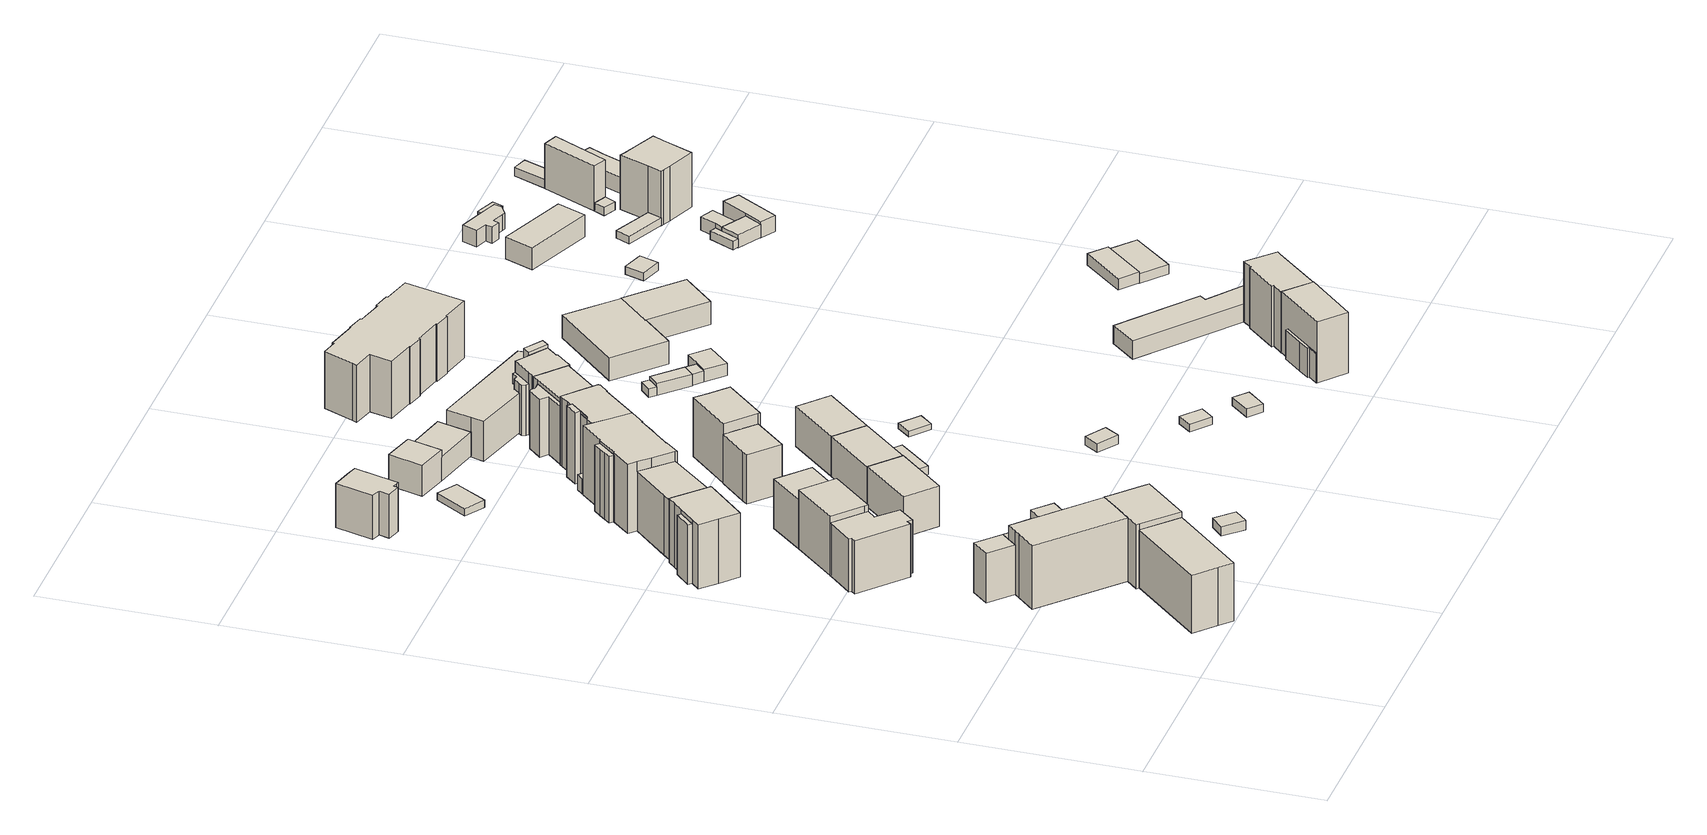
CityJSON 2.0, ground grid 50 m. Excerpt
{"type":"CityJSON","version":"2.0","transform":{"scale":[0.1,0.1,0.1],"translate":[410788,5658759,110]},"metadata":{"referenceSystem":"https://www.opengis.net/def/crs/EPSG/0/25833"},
"CityObjects":{
"building1":{"type":"Building","attributes":{"Gemeindeschluessel":14612000,"Geometrietyp2DReferenz":"3000","function":"31001_9998","roofType":"9999"},"children":["building1-1","building1-2","building1-3","building1-4","building1-5"]},
"building1-1":{"type":"BuildingPart","attributes":{"Dachtyp_tdc":"tdcPolyFlatRoof","Dachneigung":0,"QualitaetDacherkennung":63,"Geometrietyp2DReferenz":"3000","measuredHeight":14.8,"roofType":"1000"},"parents":["building1"],"geometry":[{"type":"Solid","lod":"1","boundaries":[[[[0,1,2,3]],[[4,5,6,7]],[[3,5,4,0]],[[2,6,5,3]],[[1,7,6,2]],[[0,4,7,1]]]]}]},
"building1-2":{"type":"BuildingPart","attributes":{"Dachtyp_tdc":"tdcPolyFlatRoof","Dachneigung":9.96,"QualitaetDacherkennung":65,"Geometrietyp2DReferenz":"3000","measuredHeight":18.57,"roofType":"2100"},"parents":["building1"],"geometry":[{"type":"Solid","lod":"1","boundaries":[[[[8,9,10,11,12]],[[13,14,15,16,17]],[[12,14,13,8]],[[11,15,14,12]],[[10,16,15,11]],[[9,17,16,10]],[[8,13,17,9]]]]}]},
"building1-3":{"type":"BuildingPart","attributes":{"Dachtyp_tdc":"tdcGableRoof","Dachneigung":10.02,"QualitaetDacherkennung":72,"Geometrietyp2DReferenz":"3000","measuredHeight":21.01,"roofType":"3100"},"parents":["building1"],"geometry":[{"type":"Solid","lod":"1","boundaries":[[[[18,19,20,21,22,23,24,25,26,27]],[[28,29,30,31,32,33,34,35,4,36]],[[27,29,28,18]],[[26,30,29,27]],[[25,31,30,26]],[[24,32,31,25]],[[23,33,32,24]],[[22,34,33,23]],[[21,35,34,22]],[[20,4,35,21]],[[19,36,4,20]],[[18,28,36,19]]]]}]},
"building1-4":{"type":"BuildingPart","attributes":{"Dachtyp_tdc":"tdcPolyFlatRoof","Dachneigung":0,"QualitaetDacherkennung":53,"Geometrietyp2DReferenz":"3000","measuredHeight":14.84,"roofType":"1000"},"parents":["building1"],"geometry":[{"type":"Solid","lod":"1","boundaries":[[[[37,38,39,1]],[[36,7,40,28]],[[1,7,36,37]],[[39,40,7,1]],[[38,28,40,39]],[[37,36,28,38]]]]}]},
"building1-5":{"type":"BuildingPart","attributes":{"Dachtyp_tdc":"tdcGableRoof","Dachneigung":10,"QualitaetDacherkennung":37,"Geometrietyp2DReferenz":"3000","measuredHeight":21.04,"roofType":"3100"},"parents":["building1"],"geometry":[{"type":"Solid","lod":"1","boundaries":[[[[41,42,43,44,45,46,47,48,49,50,51,52,53]],[[17,54,33,55,31,56,57,58,59,60,61,62,13]],[[53,54,17,41]],[[52,33,54,53]],[[51,55,33,52]],[[50,31,55,51]],[[49,56,31,50]],[[48,57,56,49]],[[47,58,57,48]],[[46,59,58,47]],[[45,60,59,46]],[[44,61,60,45]],[[43,62,61,44]],[[42,13,62,43]],[[41,17,13,42]]]]}]},
"building2":{"type":"Building","attributes":{"Dachtyp_tdc":"tdcFreeFormRoof","Gemeindeschluessel":14612000,"Dachneigung":49.37,"QualitaetDacherkennung":37,"Geometrietyp2DReferenz":"3000","measuredHeight":18.26,"function":"31001_9998","roofType":"5000"},"geometry":[{"type":"Solid","lod":"1","boundaries":[[[[63,64,65,66,67,68,69,70,71,72,73,74]],[[75,76,77,78,79,80,81,82,83,84,85,86]],[[74,76,75,63]],[[73,77,76,74]],[[72,78,77,73]],[[71,79,78,72]],[[70,80,79,71]],[[69,81,80,70]],[[68,82,81,69]],[[67,83,82,68]],[[66,84,83,67]],[[65,85,84,66]],[[64,86,85,65]],[[63,75,86,64]]]]}]},
"building3":{"type":"Building","attributes":{"Gemeindeschluessel":14612000,"Geometrietyp2DReferenz":"3000","function":"31001_9998","roofType":"9999"},"children":["building3-1","building3-2"]},
"building3-1":{"type":"BuildingPart","attributes":{"Dachtyp_tdc":"tdcFreeFormRoof","Dachneigung":22.42,"QualitaetDacherkennung":15,"Geometrietyp2DReferenz":"3000","measuredHeight":17.95,"roofType":"5000"},"parents":["building3"],"geometry":[{"type":"Solid","lod":"1","boundaries":[[[[87,88,89,90]],[[91,92,93,94]],[[90,92,91,87]],[[89,93,92,90]],[[88,94,93,89]],[[87,91,94,88]]]]}]},
"building3-2":{"type":"BuildingPart","attributes":{"Dachtyp_tdc":"tdcGableRoof","Dachneigung":19.6,"QualitaetDacherkennung":67,"Geometrietyp2DReferenz":"3000","measuredHeight":20.35,"roofType":"3100"},"parents":["building3"],"geometry":[{"type":"Solid","lod":"1","boundaries":[[[[95,96,97,98,99,100,101,102,103,104,105,106,107]],[[93,108,109,110,111,112,113,114,115,116,117,118,94]],[[107,93,94,95]],[[106,108,93,107]],[[105,109,108,106]],[[104,110,109,105]],[[103,111,110,104]],[[102,112,111,103]],[[101,113,112,102]],[[100,114,113,101]],[[99,115,114,100]],[[98,116,115,99]],[[97,117,116,98]],[[96,118,117,97]],[[95,94,118,96]]]]}]},
"building4":{"type":"Building","attributes":{"Dachtyp_tdc":"tdcFreeFormRoof","Gemeindeschluessel":14612000,"Dachneigung":35.97,"QualitaetDacherkennung":75,"Geometrietyp2DReferenz":"3000","measuredHeight":19.81,"function":"31001_9998","roofType":"5000"},"geometry":[{"type":"Solid","lod":"1","boundaries":[[[[119,120,121,122,123]],[[124,125,126,127,128]],[[123,125,124,119]],[[122,126,125,123]],[[121,127,126,122]],[[120,128,127,121]],[[119,124,128,120]]]]}]},
"building5":{"type":"Building","attributes":{"Dachtyp_tdc":"tdcGableRoof","Gemeindeschluessel":14612000,"Dachneigung":44.87,"QualitaetDacherkennung":68,"Geometrietyp2DReferenz":"3000","measuredHeight":20.82,"function":"31001_9998","roofType":"3100"},"geometry":[{"type":"Solid","lod":"1","boundaries":[[[[129,130,131,132,133,134,135,136,137,138]],[[139,113,140,111,141,142,143,144,145,146]],[[138,113,139,129]],[[137,140,113,138]],[[136,111,140,137]],[[135,141,111,136]],[[134,142,141,135]],[[133,143,142,134]],[[132,144,143,133]],[[131,145,144,132]],[[130,146,145,131]],[[129,139,146,130]]]]}]},
"building6":{"type":"Building","attributes":{"Dachtyp_tdc":"tdcHipAndGableRoof","Gemeindeschluessel":14612000,"Dachneigung":36.42,"QualitaetDacherkennung":74,"Geometrietyp2DReferenz":"3000","measuredHeight":16.9,"function":"31001_9998","roofType":"5000"},"geometry":[{"type":"Solid","lod":"1","boundaries":[[[[147,148,149,150]],[[127,151,152,128]],[[150,151,127,147]],[[149,152,151,150]],[[148,128,152,149]],[[147,127,128,148]]]]}]},
"building7":{"type":"Building","attributes":{"Dachtyp_tdc":"tdcFreeFormRoof","Gemeindeschluessel":14612000,"Dachneigung":31.04,"QualitaetDacherkennung":60,"Geometrietyp2DReferenz":"3000","measuredHeight":16.1,"function":"31001_9998","roofType":"5000"},"geometry":[{"type":"Solid","lod":"1","boundaries":[[[[153,154,155,156,157,158,159,160,161,162,163,164]],[[165,166,167,168,169,170,171,172,173,174,175,176]],[[164,166,165,153]],[[163,167,166,164]],[[162,168,167,163]],[[161,169,168,162]],[[160,170,169,161]],[[159,171,170,160]],[[158,172,171,159]],[[157,173,172,158]],[[156,174,173,157]],[[155,175,174,156]],[[154,176,175,155]],[[153,165,176,154]]]]}]},
"building8":{"type":"Building","attributes":{"Dachtyp_tdc":"tdcGableRoof","Gemeindeschluessel":14612000,"Dachneigung":21,"QualitaetDacherkennung":60,"Geometrietyp2DReferenz":"3000","measuredHeight":3.45,"function":"31001_9998","roofType":"3100"},"geometry":[{"type":"Solid","lod":"1","boundaries":[[[[177,178,179,180]],[[181,182,183,184]],[[180,182,181,177]],[[179,183,182,180]],[[178,184,183,179]],[[177,181,184,178]]]]}]},
"building9":{"type":"Building","attributes":{"Dachtyp_tdc":"tdcPolyFlatRoof","Gemeindeschluessel":14612000,"Dachneigung":0,"QualitaetDacherkennung":62,"Geometrietyp2DReferenz":"3000","measuredHeight":2.56,"function":"31001_9998","roofType":"1000"},"geometry":[{"type":"Solid","lod":"1","boundaries":[[[[185,186,187,188]],[[189,190,191,192]],[[188,190,189,185]],[[187,191,190,188]],[[186,192,191,187]],[[185,189,192,186]]]]}]},
"building10":{"type":"Building","attributes":{"Dachtyp_tdc":"tdcHipAndGableRoof","Gemeindeschluessel":14612000,"Dachneigung":37.74,"QualitaetDacherkennung":80,"Geometrietyp2DReferenz":"3000","measuredHeight":14.14,"function":"31001_9998","roofType":"5000"},"geometry":[{"type":"Solid","lod":"1","boundaries":[[[[193,194,195,196]],[[197,198,199,200]],[[196,198,197,193]],[[195,199,198,196]],[[194,200,199,195]],[[193,197,200,194]]]]}]},
"building11":{"type":"Building","attributes":{"Dachtyp_tdc":"tdcPolyFlatRoof","Gemeindeschluessel":14612000,"Dachneigung":0,"QualitaetDacherkennung":87,"Geometrietyp2DReferenz":"3000","measuredHeight":2.18,"function":"31001_9998","roofType":"1000"},"geometry":[{"type":"Solid","lod":"1","boundaries":[[[[201,202,203,204]],[[205,206,207,208]],[[204,206,205,201]],[[203,207,206,204]],[[202,208,207,203]],[[201,205,208,202]]]]}]},
"building12":{"type":"Building","attributes":{"Gemeindeschluessel":14612000,"Geometrietyp2DReferenz":"3000","function":"31001_9998","roofType":"9999"},"children":["building12-1","building12-2"]},
"building12-1":{"type":"BuildingPart","attributes":{"Dachtyp_tdc":"tdcPolyFlatRoof","Dachneigung":30.7,"QualitaetDacherkennung":31,"Geometrietyp2DReferenz":"3000","measuredHeight":20.3,"roofType":"2100"},"parents":["building12"],"geometry":[{"type":"Solid","lod":"1","boundaries":[[[[209,210,211,212,213,214,215]],[[216,217,218,219,220,221,222]],[[215,217,216,209]],[[214,218,217,215]],[[213,219,218,214]],[[212,220,219,213]],[[211,221,220,212]],[[210,222,221,211]],[[209,216,222,210]]]]}]},
"building12-2":{"type":"BuildingPart","attributes":{"Dachtyp_tdc":"tdcGableRoof","Dachneigung":34.12,"QualitaetDacherkennung":68,"Geometrietyp2DReferenz":"3000","measuredHeight":23.25,"roofType":"3100"},"parents":["building12"],"geometry":[{"type":"Solid","lod":"1","boundaries":[[[[223,224,225,226,227,228,229,230,231,232,233,234,235,236,237,238,239,240,241]],[[242,243,244,245,246,247,145,248,143,249,218,217,216,250,251,252,253,254,255]],[[241,243,242,223]],[[240,244,243,241]],[[239,245,244,240]],[[238,246,245,239]],[[237,247,246,238]],[[236,145,247,237]],[[235,248,145,236]],[[234,143,248,235]],[[233,249,143,234]],[[232,218,249,233]],[[231,217,218,232]],[[230,216,217,231]],[[229,250,216,230]],[[228,251,250,229]],[[227,252,251,228]],[[226,253,252,227]],[[225,254,253,226]],[[224,255,254,225]],[[223,242,255,224]]]]}]},
"building13":{"type":"Building","attributes":{"Dachtyp_tdc":"tdcFreeFormRoof","Gemeindeschluessel":14612000,"Dachneigung":19.15,"QualitaetDacherkennung":19,"Geometrietyp2DReferenz":"3000","measuredHeight":4.76,"function":"31001_9998","roofType":"5000"},"geometry":[{"type":"Solid","lod":"1","boundaries":[[[[256,257,258,259,260]],[[261,262,263,264,265]],[[260,262,261,256]],[[259,263,262,260]],[[258,264,263,259]],[[257,265,264,258]],[[256,261,265,257]]]]}]},
"building14":{"type":"Building","attributes":{"Dachtyp_tdc":"tdcHipAndGableRoof","Gemeindeschluessel":14612000,"Dachneigung":36.32,"QualitaetDacherkennung":67,"Geometrietyp2DReferenz":"3000","measuredHeight":16.68,"function":"31001_9998","roofType":"5000"},"geometry":[{"type":"Solid","lod":"1","boundaries":[[[[266,267,268,269,270,271]],[[272,273,274,275,276,277]],[[271,273,272,266]],[[270,274,273,271]],[[269,275,274,270]],[[268,276,275,269]],[[267,277,276,268]],[[266,272,277,267]]]]}]},
"building15":{"type":"Building","attributes":{"Dachtyp_tdc":"tdcPolyFlatRoof","Gemeindeschluessel":14612000,"Dachneigung":0,"QualitaetDacherkennung":54,"Geometrietyp2DReferenz":"3000","measuredHeight":9.31,"function":"31001_9998","roofType":"1000"},"geometry":[{"type":"Solid","lod":"1","boundaries":[[[[278,279,280,281,282]],[[283,284,285,286,287]],[[282,284,283,278]],[[281,285,284,282]],[[280,286,285,281]],[[279,287,286,280]],[[278,283,287,279]]]]}]},
"building16":{"type":"Building","attributes":{"Dachtyp_tdc":"tdcGableRoof","Gemeindeschluessel":14612000,"Dachneigung":37.43,"QualitaetDacherkennung":81,"Geometrietyp2DReferenz":"3000","measuredHeight":14.13,"function":"31001_9998","roofType":"3100"},"geometry":[{"type":"Solid","lod":"1","boundaries":[[[[288,289,290,291]],[[200,292,293,197]],[[291,292,200,288]],[[290,293,292,291]],[[289,197,293,290]],[[288,200,197,289]]]]}]},
"building17":{"type":"Building","attributes":{"Gemeindeschluessel":14612000,"Geometrietyp2DReferenz":"3000","function":"31001_9998","roofType":"9999"},"children":["building17-1","building17-2"]},
"building17-1":{"type":"BuildingPart","attributes":{"Dachtyp_tdc":"tdcGableRoof","Dachneigung":39.38,"QualitaetDacherkennung":61,"Geometrietyp2DReferenz":"3000","measuredHeight":23.2,"roofType":"3100"},"parents":["building17"],"geometry":[{"type":"Solid","lod":"1","boundaries":[[[[294,295,296,297,298,299,300,301,302,303,304,305,306,307,308,309]],[[310,311,312,313,314,315,316,317,318,319,320,321,322,323,324,325]],[[309,311,310,294]],[[308,312,311,309]],[[307,313,312,308]],[[306,314,313,307]],[[305,315,314,306]],[[304,316,315,305]],[[303,317,316,304]],[[302,318,317,303]],[[301,319,318,302]],[[300,320,319,301]],[[299,321,320,300]],[[298,322,321,299]],[[297,323,322,298]],[[296,324,323,297]],[[295,325,324,296]],[[294,310,325,295]]]]}]},
"building17-2":{"type":"BuildingPart","attributes":{"Dachtyp_tdc":"tdcPolyFlatRoof","Dachneigung":8.87,"QualitaetDacherkennung":31,"Geometrietyp2DReferenz":"3000","measuredHeight":21.43,"roofType":"2100"},"parents":["building17"],"geometry":[{"type":"Solid","lod":"1","boundaries":[[[[326,327,328,329,330]],[[331,332,333,319,318]],[[330,331,318,326]],[[329,332,331,330]],[[328,333,332,329]],[[327,319,333,328]],[[326,318,319,327]]]]}]},
"building18":{"type":"Building","attributes":{"Dachtyp_tdc":"tdcFreeFormRoof","Gemeindeschluessel":14612000,"Dachneigung":41.45,"QualitaetDacherkennung":6,"Geometrietyp2DReferenz":"3000","measuredHeight":11.73,"function":"31001_9998","roofType":"5000"},"geometry":[{"type":"Solid","lod":"1","boundaries":[[[[334,335,336,337,338,339]],[[340,283,287,341,342,343]],[[339,283,340,334]],[[338,287,283,339]],[[337,341,287,338]],[[336,342,341,337]],[[335,343,342,336]],[[334,340,343,335]]]]}]},
"building19":{"type":"Building","attributes":{"Dachtyp_tdc":"tdcPolyFlatRoof","Gemeindeschluessel":14612000,"Dachneigung":3.4,"QualitaetDacherkennung":73,"Geometrietyp2DReferenz":"3000","measuredHeight":2.65,"function":"31001_9998","roofType":"2100"},"geometry":[{"type":"Solid","lod":"1","boundaries":[[[[344,345,346,347]],[[348,349,350,351]],[[347,349,348,344]],[[346,350,349,347]],[[345,351,350,346]],[[344,348,351,345]]]]}]},
"building20":{"type":"Building","attributes":{"Dachtyp_tdc":"tdcFreeFormRoof","Gemeindeschluessel":14612000,"Dachneigung":36.56,"QualitaetDacherkennung":77,"Geometrietyp2DReferenz":"3000","measuredHeight":19.78,"function":"31001_9998","roofType":"5000"},"geometry":[{"type":"Solid","lod":"1","boundaries":[[[[352,353,354,355,356,357]],[[358,359,360,361,362,363]],[[357,359,358,352]],[[356,360,359,357]],[[355,361,360,356]],[[354,362,361,355]],[[353,363,362,354]],[[352,358,363,353]]]]}]},
"building21":{"type":"Building","attributes":{"Dachtyp_tdc":"tdcHipAndGableRoof","Gemeindeschluessel":14612000,"Dachneigung":37.44,"QualitaetDacherkennung":81,"Geometrietyp2DReferenz":"3000","measuredHeight":14.11,"function":"31001_9998","roofType":"5000"},"geometry":[{"type":"Solid","lod":"1","boundaries":[[[[291,290,364,365]],[[366,367,368,369]],[[365,367,366,291]],[[364,368,367,365]],[[290,369,368,364]],[[291,366,369,290]]]]}]},
"building22":{"type":"Building","attributes":{"Gemeindeschluessel":14612000,"Geometrietyp2DReferenz":"3000","function":"31001_9998","roofType":"9999"},"children":["building22-1","building22-2"]},
"building22-1":{"type":"BuildingPart","attributes":{"Dachtyp_tdc":"tdcFreeFormRoof","Dachneigung":47.87,"QualitaetDacherkennung":28,"Geometrietyp2DReferenz":"3000","measuredHeight":19.03,"roofType":"5000"},"parents":["building22"],"geometry":[{"type":"Solid","lod":"1","boundaries":[[[[370,371,372,373,374,375,376,377,378]],[[379,380,381,382,383,384,385,386,387]],[[378,380,379,370]],[[377,381,380,378]],[[376,382,381,377]],[[375,383,382,376]],[[374,384,383,375]],[[373,385,384,374]],[[372,386,385,373]],[[371,387,386,372]],[[370,379,387,371]]]]}]},
"building22-2":{"type":"BuildingPart","attributes":{"Dachtyp_tdc":"tdcGableRoof","Dachneigung":33.24,"QualitaetDacherkennung":62,"Geometrietyp2DReferenz":"3000","measuredHeight":20.53,"roofType":"3100"},"parents":["building22"],"geometry":[{"type":"Solid","lod":"1","boundaries":[[[[388,389,390,391,392]],[[393,386,384,394,395]],[[392,386,393,388]],[[391,384,386,392]],[[390,394,384,391]],[[389,395,394,390]],[[388,393,395,389]]]]}]},
"building23":{"type":"Building","attributes":{"Dachtyp_tdc":"tdcPolyFlatRoof","Gemeindeschluessel":14612000,"Dachneigung":2.65,"QualitaetDacherkennung":65,"Geometrietyp2DReferenz":"3000","measuredHeight":2.52,"function":"31001_9998","roofType":"2100"},"geometry":[{"type":"Solid","lod":"1","boundaries":[[[[396,397,398,399]],[[400,401,361,360]],[[399,401,400,396]],[[398,361,401,399]],[[397,360,361,398]],[[396,400,360,397]]]]}]},
"building24":{"type":"Building","attributes":{"Dachtyp_tdc":"tdcGableRoof","Gemeindeschluessel":14612000,"Dachneigung":10.52,"QualitaetDacherkennung":78,"Geometrietyp2DReferenz":"3000","measuredHeight":2.94,"function":"31001_9998","roofType":"3100"},"geometry":[{"type":"Solid","lod":"1","boundaries":[[[[402,403,404,405]],[[406,407,408,409]],[[405,407,406,402]],[[404,408,407,405]],[[403,409,408,404]],[[402,406,409,403]]]]}]},
"building25":{"type":"Building","attributes":{"Dachtyp_tdc":"tdcGableRoof","Gemeindeschluessel":14612000,"Dachneigung":37.35,"QualitaetDacherkennung":60,"Geometrietyp2DReferenz":"3000","measuredHeight":3,"function":"31001_9998","roofType":"3100"},"geometry":[{"type":"Solid","lod":"1","boundaries":[[[[410,411,412,413]],[[414,415,416,417]],[[413,415,414,410]],[[412,416,415,413]],[[411,417,416,412]],[[410,414,417,411]]]]}]},
"building26":{"type":"Building","attributes":{"Dachtyp_tdc":"tdcFreeFormRoof","Gemeindeschluessel":14612000,"Dachneigung":59.82,"QualitaetDacherkennung":4,"Geometrietyp2DReferenz":"3000","measuredHeight":16.91,"function":"31001_9998","roofType":"5000"},"geometry":[{"type":"Solid","lod":"1","boundaries":[[[[418,419,420,421,422,423,424,425,426,427,428,429]],[[430,431,432,433,434,435,436,437,438,439,440,441]],[[429,431,430,418]],[[428,432,431,429]],[[427,433,432,428]],[[426,434,433,427]],[[425,435,434,426]],[[424,436,435,425]],[[423,437,436,424]],[[422,438,437,423]],[[421,439,438,422]],[[420,440,439,421]],[[419,441,440,420]],[[418,430,441,419]]]]}]},
"building27":{"type":"Building","attributes":{"Gemeindeschluessel":14612000,"Geometrietyp2DReferenz":"3000","function":"31001_9998","roofType":"9999"},"children":["building27-1","building27-2","building27-3"]},
"building27-1":{"type":"BuildingPart","attributes":{"Dachtyp_tdc":"tdcFreeFormRoof","Dachneigung":80.98,"QualitaetDacherkennung":35,"Geometrietyp2DReferenz":"3000","measuredHeight":19.9,"roofType":"5000"},"parents":["building27"],"geometry":[{"type":"Solid","lod":"1","boundaries":[[[[442,443,444,445,446,447,448,449]],[[450,451,452,453,454,455,456,457]],[[449,451,450,442]],[[448,452,451,449]],[[447,453,452,448]],[[446,454,453,447]],[[445,455,454,446]],[[444,456,455,445]],[[443,457,456,444]],[[442,450,457,443]]]]}]},
"building27-2":{"type":"BuildingPart","attributes":{"Dachtyp_tdc":"tdcCutGableRoof","Dachneigung":38.01,"QualitaetDacherkennung":44,"Geometrietyp2DReferenz":"3000","measuredHeight":20.32,"roofType":"9999"},"parents":["building27"],"geometry":[{"type":"Solid","lod":"1","boundaries":[[[[458,459,460,461,462,463,464,390,465,466,389,467,468,469,470,471,472]],[[473,474,475,476,477,478,479,395,480,481,394,482,454,453,483,484,485]],[[472,474,473,458]],[[471,475,474,472]],[[470,476,475,471]],[[469,477,476,470]],[[468,478,477,469]],[[467,479,478,468]],[[389,395,479,467]],[[466,480,395,389]],[[465,481,480,466]],[[390,394,481,465]],[[464,482,394,390]],[[463,454,482,464]],[[462,453,454,463]],[[461,483,453,462]],[[460,484,483,461]],[[459,485,484,460]],[[458,473,485,459]]]]}]},
"building27-3":{"type":"BuildingPart","attributes":{"Dachtyp_tdc":"tdcPolyFlatRoof","Dachneigung":36.3,"QualitaetDacherkennung":35,"Geometrietyp2DReferenz":"3000","measuredHeight":21.73,"roofType":"2100"},"parents":["building27"],"geometry":[{"type":"Solid","lod":"1","boundaries":[[[[486,487,488,489]],[[490,473,484,491]],[[489,473,490,486]],[[488,484,473,489]],[[487,491,484,488]],[[486,490,491,487]]]]}]},
"building28":{"type":"Building","attributes":{"Dachtyp_tdc":"tdcPolyFlatRoof","Gemeindeschluessel":14612000,"Dachneigung":3.44,"QualitaetDacherkennung":65,"Geometrietyp2DReferenz":"3000","measuredHeight":2.36,"function":"31001_9998","roofType":"2100"},"geometry":[{"type":"Solid","lod":"1","boundaries":[[[[492,493,494,495]],[[496,497,498,499]],[[495,497,496,492]],[[494,498,497,495]],[[493,499,498,494]],[[492,496,499,493]]]]}]},
"building29":{"type":"Building","attributes":{"Dachtyp_tdc":"tdcGableRoof","Gemeindeschluessel":14612000,"Dachneigung":18.42,"QualitaetDacherkennung":66,"Geometrietyp2DReferenz":"3000","measuredHeight":2.99,"function":"31001_9998","roofType":"3100"},"geometry":[{"type":"Solid","lod":"1","boundaries":[[[[500,501,502,503]],[[504,505,506,507]],[[503,505,504,500]],[[502,506,505,503]],[[501,507,506,502]],[[500,504,507,501]]]]}]},
"building30":{"type":"Building","attributes":{"Dachtyp_tdc":"tdcPolyFlatRoof","Gemeindeschluessel":14612000,"Dachneigung":4.38,"QualitaetDacherkennung":66,"Geometrietyp2DReferenz":"3000","measuredHeight":2.66,"function":"31001_9998","roofType":"2100"},"geometry":[{"type":"Solid","lod":"1","boundaries":[[[[508,509,510,511]],[[512,513,514,515]],[[511,513,512,508]],[[510,514,513,511]],[[509,515,514,510]],[[508,512,515,509]]]]}]},
"building31":{"type":"Building","attributes":{"Dachtyp_tdc":"tdcPolyFlatRoof","Gemeindeschluessel":14612000,"Dachneigung":8.4,"QualitaetDacherkennung":79,"Geometrietyp2DReferenz":"3000","measuredHeight":3.79,"function":"31001_9998","roofType":"2100"},"geometry":[{"type":"Solid","lod":"1","boundaries":[[[[516,517,518,519]],[[515,514,520,521]],[[519,514,515,516]],[[518,520,514,519]],[[517,521,520,518]],[[516,515,521,517]]]]}]},
"building32":{"type":"Building","attributes":{"Dachtyp_tdc":"tdcFreeFormRoof","Gemeindeschluessel":14612000,"Dachneigung":25.7,"QualitaetDacherkennung":78,"Geometrietyp2DReferenz":"3000","measuredHeight":19.19,"function":"31001_9998","roofType":"5000"},"geometry":[{"type":"Solid","lod":"1","boundaries":[[[[522,523,524,525,526,527,528,529,530,531,532,533,534,535,536,537,538,539,540,541,542,543,544,545,546]],[[547,548,549,550,551,552,553,554,555,556,557,558,559,560,561,562,563,564,565,566,567,568,569,570,571]],[[546,548,547,522]],[[545,549,548,546]],[[544,550,549,545]],[[543,551,550,544]],[[542,552,551,543]],[[541,553,552,542]],[[540,554,553,541]],[[539,555,554,540]],[[538,556,555,539]],[[537,557,556,538]],[[536,558,557,537]],[[535,559,558,536]],[[534,560,559,535]],[[533,561,560,534]],[[532,562,561,533]],[[531,563,562,532]],[[530,564,563,531]],[[529,565,564,530]],[[528,566,565,529]],[[527,567,566,528]],[[526,568,567,527]],[[525,569,568,526]],[[524,570,569,525]],[[523,571,570,524]],[[522,547,571,523]]]]}]},
"building33":{"type":"Building","attributes":{"Gemeindeschluessel":14612000,"Dachtyp_tdc":"tdcPolyFlatRoof","Dachneigung":8.98,"QualitaetDacherkennung":61,"Geometrietyp2DReferenz":"3000","measuredHeight":3.69,"function":"31001_9998","roofType":"2100"},"geometry":[{"type":"Solid","lod":"1","boundaries":[[[[517,572,573,518]],[[574,575,576,577]],[[518,575,574,517]],[[573,576,575,518]],[[572,577,576,573]],[[517,574,577,572]]]]}]},
"building34":{"type":"Building","attributes":{"Dachtyp_tdc":"tdcPolyFlatRoof","Gemeindeschluessel":14612000,"Dachneigung":3.58,"QualitaetDacherkennung":65,"Geometrietyp2DReferenz":"3000","measuredHeight":3.94,"function":"31001_9998","roofType":"2100"},"geometry":[{"type":"Solid","lod":"1","boundaries":[[[[578,579,580,581,582]],[[583,584,585,586,587]],[[582,584,583,578]],[[581,585,584,582]],[[580,586,585,581]],[[579,587,586,580]],[[578,583,587,579]]]]}]},
"building35":{"type":"Building","attributes":{"Gemeindeschluessel":14612000,"Geometrietyp2DReferenz":"3000","function":"31001_9998","roofType":"9999"},"children":["building35-1","building35-2"]},
"building35-1":{"type":"BuildingPart","attributes":{"Dachtyp_tdc":"tdcGableRoof","Dachneigung":34.88,"QualitaetDacherkennung":77,"Geometrietyp2DReferenz":"3000","measuredHeight":19.93,"roofType":"3100"},"parents":["building35"],"geometry":[{"type":"Solid","lod":"1","boundaries":[[[[588,589,590,591]],[[592,593,594,595]],[[591,593,592,588]],[[590,594,593,591]],[[589,595,594,590]],[[588,592,595,589]]]]}]},
"building35-2":{"type":"BuildingPart","attributes":{"Dachtyp_tdc":"tdcGableRoof","Dachneigung":20.99,"QualitaetDacherkennung":3,"Geometrietyp2DReferenz":"3000","measuredHeight":13.58,"roofType":"3100"},"parents":["building35"],"geometry":[{"type":"Solid","lod":"1","boundaries":[[[[596,597,598,599,600,601,602,603]],[[604,605,606,607,608,609,594,610]],[[603,605,604,596]],[[602,606,605,603]],[[601,607,606,602]],[[600,608,607,601]],[[599,609,608,600]],[[598,594,609,599]],[[597,610,594,598]],[[596,604,610,597]]]]}]},
"building36":{"type":"Building","attributes":{"Gemeindeschluessel":14612000,"Geometrietyp2DReferenz":"3000","function":"31001_9998","roofType":"9999"},"children":["building36-1","building36-2","building36-3"]},
"building36-1":{"type":"BuildingPart","attributes":{"Dachtyp_tdc":"tdcPolyFlatRoof","Dachneigung":0,"QualitaetDacherkennung":78,"Geometrietyp2DReferenz":"3000","measuredHeight":6.82,"roofType":"1000"},"parents":["building36"],"geometry":[{"type":"Solid","lod":"1","boundaries":[[[[611,612,613,614,615,616]],[[617,618,619,620,621,622]],[[616,618,617,611]],[[615,619,618,616]],[[614,620,619,615]],[[613,621,620,614]],[[612,622,621,613]],[[611,617,622,612]]]]}]},
"building36-2":{"type":"BuildingPart","attributes":{"Dachtyp_tdc":"tdcPolyFlatRoof","Dachneigung":0,"QualitaetDacherkennung":75,"Geometrietyp2DReferenz":"3000","measuredHeight":6.88,"roofType":"1000"},"parents":["building36"],"geometry":[{"type":"Solid","lod":"1","boundaries":[[[[623,624,616,615,614,625,626]],[[627,628,629,620,619,618,630]],[[626,628,627,623]],[[625,629,628,626]],[[614,620,629,625]],[[615,619,620,614]],[[616,618,619,615]],[[624,630,618,616]],[[623,627,630,624]]]]}]},
"building36-3":{"type":"BuildingPart","attributes":{"Dachtyp_tdc":"tdcPolyFlatRoof","Dachneigung":3.46,"QualitaetDacherkennung":62,"Geometrietyp2DReferenz":"3000","measuredHeight":3.62,"roofType":"2100"},"parents":["building36"],"geometry":[{"type":"Solid","lod":"1","boundaries":[[[[631,632,633,634,635]],[[629,636,637,621,620]],[[635,636,629,631]],[[634,637,636,635]],[[633,621,637,634]],[[632,620,621,633]],[[631,629,620,632]]]]}]},
"building37":{"type":"Building","attributes":{"Dachtyp_tdc":"tdcFreeFormRoof","Gemeindeschluessel":14612000,"Dachneigung":33.93,"QualitaetDacherkennung":67,"Geometrietyp2DReferenz":"3000","measuredHeight":19.95,"function":"31001_9998","roofType":"5000"},"geometry":[{"type":"Solid","lod":"1","boundaries":[[[[638,639,640,641,642,643,644,645,646]],[[647,648,649,650,651,652,653,654,655]],[[646,648,647,638]],[[645,649,648,646]],[[644,650,649,645]],[[643,651,650,644]],[[642,652,651,643]],[[641,653,652,642]],[[640,654,653,641]],[[639,655,654,640]],[[638,647,655,639]]]]}]},
"building38":{"type":"Building","attributes":{"Gemeindeschluessel":14612000,"Dachneigung":90,"Dachorientierung":0,"MittlereTraufHoehe":116.78,"QualitaetDacherkennung":99,"ObjektHoehe":5.41,"BodenHoehe":111.37,"Geometrietyp2DReferenz":"3000","AbsoluteHoehe":116.78,"Dachflaeche":364.19,"measuredHeight":5.41,"function":"31001_9998","roofType":"1000","storeysAboveGround":2},"geometry":[{"type":"Solid","lod":"1","boundaries":[[[[656,657,658,659,660,661,662]],[[663,664,665,666,667,668,669]],[[662,664,663,656]],[[661,665,664,662]],[[660,666,665,661]],[[659,667,666,660]],[[658,668,667,659]],[[657,669,668,658]],[[656,663,669,657]]]]}]},
"building39":{"type":"Building","attributes":{"Dachtyp_tdc":"tdcPolyFlatRoof","Gemeindeschluessel":14612000,"Dachneigung":0,"QualitaetDacherkennung":81,"Geometrietyp2DReferenz":"3000","measuredHeight":2.36,"function":"31001_9998","roofType":"1000"},"geometry":[{"type":"Solid","lod":"1","boundaries":[[[[670,671,672,673]],[[674,675,676,677]],[[673,675,674,670]],[[672,676,675,673]],[[671,677,676,672]],[[670,674,677,671]]]]}]},
"building40":{"type":"Building","attributes":{"Gemeindeschluessel":14612000,"Dachneigung":81.99,"Dachorientierung":-139.31,"MittlereTraufHoehe":114.57,"QualitaetDacherkennung":100,"ObjektHoehe":3.66,"BodenHoehe":111.37,"Geometrietyp2DReferenz":"3000","AbsoluteHoehe":115.03,"Dachflaeche":99.22,"measuredHeight":3.66,"function":"31001_9998","roofType":"3100","storeysAboveGround":1},"geometry":[{"type":"Solid","lod":"1","boundaries":[[[[678,679,680,681]],[[682,683,684,685]],[[681,683,682,678]],[[680,684,683,681]],[[679,685,684,680]],[[678,682,685,679]]]]}]},
"building41":{"type":"Building","attributes":{"Gemeindeschluessel":14612000,"Dachneigung":83.97,"Dachorientierung":0,"MittlereTraufHoehe":114.11,"QualitaetDacherkennung":100,"ObjektHoehe":3.28,"BodenHoehe":111.31,"Geometrietyp2DReferenz":"3000","AbsoluteHoehe":114.59,"Dachflaeche":133.6,"measuredHeight":3.28,"function":"31001_9998","roofType":"2100","storeysAboveGround":1},"geometry":[{"type":"Solid","lod":"1","boundaries":[[[[686,687,688,689]],[[690,691,692,693]],[[689,691,690,686]],[[688,692,691,689]],[[687,693,692,688]],[[686,690,693,687]]]]}]},
"building42":{"type":"Building","attributes":{"Dachtyp_tdc":"tdcPolyFlatRoof","Gemeindeschluessel":14612000,"Dachneigung":0,"QualitaetDacherkennung":50,"Geometrietyp2DReferenz":"3000","measuredHeight":6.58,"function":"31001_9998","roofType":"1000"},"geometry":[{"type":"Solid","lod":"1","boundaries":[[[[694,695,696,697]],[[698,699,700,701]],[[697,699,698,694]],[[696,700,699,697]],[[695,701,700,696]],[[694,698,701,695]]]]}]},
"building43":{"type":"Building","attributes":{"Dachtyp_tdc":"tdcPolyFlatRoof","Gemeindeschluessel":14612000,"Dachneigung":17.82,"QualitaetDacherkennung":48,"Geometrietyp2DReferenz":"3000","measuredHeight":2.83,"function":"31001_9998","roofType":"2100"},"geometry":[{"type":"Solid","lod":"1","boundaries":[[[[702,703,704,705]],[[706,707,708,709]],[[705,707,706,702]],[[704,708,707,705]],[[703,709,708,704]],[[702,706,709,703]]]]}]},
"building44":{"type":"Building","attributes":{"Gemeindeschluessel":14612000,"Geometrietyp2DReferenz":"3000","function":"31001_9998","roofType":"9999"},"children":["building44-1","building44-2"]},
"building44-1":{"type":"BuildingPart","attributes":{"Dachtyp_tdc":"tdcPolyFlatRoof","Dachneigung":3.75,"QualitaetDacherkennung":72,"Geometrietyp2DReferenz":"3000","measuredHeight":4.11,"roofType":"2100"},"parents":["building44"],"geometry":[{"type":"Solid","lod":"1","boundaries":[[[[710,711,712,713,714]],[[715,716,717,718,719]],[[714,716,715,710]],[[713,717,716,714]],[[712,718,717,713]],[[711,719,718,712]],[[710,715,719,711]]]]}]},
"building44-2":{"type":"BuildingPart","attributes":{"Dachtyp_tdc":"tdcPolyFlatRoof","Dachneigung":6.23,"QualitaetDacherkennung":78,"Geometrietyp2DReferenz":"3000","measuredHeight":4.18,"roofType":"2100"},"parents":["building44"],"geometry":[{"type":"Solid","lod":"1","boundaries":[[[[720,721,722,723,724]],[[725,726,717,716,727]],[[724,726,725,720]],[[723,717,726,724]],[[722,716,717,723]],[[721,727,716,722]],[[720,725,727,721]]]]}]},
"building45":{"type":"Building","attributes":{"Dachtyp_tdc":"tdcFreeFormRoof","Gemeindeschluessel":14612000,"Dachneigung":51.35,"QualitaetDacherkennung":62,"Geometrietyp2DReferenz":"3000","measuredHeight":7.46,"function":"31001_9998","roofType":"5000"},"geometry":[{"type":"Solid","lod":"1","boundaries":[[[[728,729,730,731,732,733,734,735,736,737,738,739]],[[740,741,742,743,744,745,746,747,748,749,750,751]],[[739,741,740,728]],[[738,742,741,739]],[[737,743,742,738]],[[736,744,743,737]],[[735,745,744,736]],[[734,746,745,735]],[[733,747,746,734]],[[732,748,747,733]],[[731,749,748,732]],[[730,750,749,731]],[[729,751,750,730]],[[728,740,751,729]]]]}]},
"building46":{"type":"Building","attributes":{"Dachtyp_tdc":"tdcPolyFlatRoof","Gemeindeschluessel":14612000,"Dachneigung":3.12,"QualitaetDacherkennung":76,"Geometrietyp2DReferenz":"3000","measuredHeight":2.5,"function":"31001_2463","roofType":"2100"},"geometry":[{"type":"Solid","lod":"1","boundaries":[[[[752,753,754,755]],[[756,757,758,759]],[[755,757,756,752]],[[754,758,757,755]],[[753,759,758,754]],[[752,756,759,753]]]]}]},
"building47":{"type":"Building","attributes":{"Dachtyp_tdc":"tdcPolyFlatRoof","Gemeindeschluessel":14612000,"Dachneigung":4.45,"QualitaetDacherkennung":75,"Geometrietyp2DReferenz":"3000","measuredHeight":4.93,"function":"31001_9998","roofType":"2100"},"geometry":[{"type":"Solid","lod":"1","boundaries":[[[[760,761,762,763,764]],[[765,766,767,768,769]],[[764,766,765,760]],[[763,767,766,764]],[[762,768,767,763]],[[761,769,768,762]],[[760,765,769,761]]]]}]},
"building48":{"type":"Building","attributes":{"Dachtyp_tdc":"tdcPolyFlatRoof","Gemeindeschluessel":14612000,"Dachneigung":5.17,"QualitaetDacherkennung":80,"Geometrietyp2DReferenz":"3000","measuredHeight":2.66,"function":"31001_9998","roofType":"2100"},"geometry":[{"type":"Solid","lod":"1","boundaries":[[[[770,771,772,773,774]],[[775,776,777,778,779]],[[774,776,775,770]],[[773,777,776,774]],[[772,778,777,773]],[[771,779,778,772]],[[770,775,779,771]]]]}]},
"building49":{"type":"Building","attributes":{"Dachtyp_tdc":"tdcPolyFlatRoof","Gemeindeschluessel":14612000,"Dachneigung":10.63,"QualitaetDacherkennung":18,"Geometrietyp2DReferenz":"3000","measuredHeight":2.83,"function":"31001_2463","roofType":"2100"},"geometry":[{"type":"Solid","lod":"1","boundaries":[[[[780,781,782,783]],[[784,785,786,787]],[[783,785,784,780]],[[782,786,785,783]],[[781,787,786,782]],[[780,784,787,781]]]]}]},
"building50":{"type":"Building","attributes":{"Dachtyp_tdc":"tdcFreeFormRoof","Gemeindeschluessel":14612000,"Dachneigung":31.39,"QualitaetDacherkennung":62,"Geometrietyp2DReferenz":"3000","measuredHeight":18.37,"function":"31001_9998","roofType":"5000"},"geometry":[{"type":"Solid","lod":"1","boundaries":[[[[788,789,790,791,792,793,794,795,796,797,798]],[[799,800,801,802,803,804,805,806,807,808,809]],[[798,800,799,788]],[[797,801,800,798]],[[796,802,801,797]],[[795,803,802,796]],[[794,804,803,795]],[[793,805,804,794]],[[792,806,805,793]],[[791,807,806,792]],[[790,808,807,791]],[[789,809,808,790]],[[788,799,809,789]]]]}]},
"building51":{"type":"Building","attributes":{"Dachtyp_tdc":"tdcFreeFormRoof","Gemeindeschluessel":14612000,"Dachneigung":74.31,"QualitaetDacherkennung":5,"Geometrietyp2DReferenz":"3000","measuredHeight":17.39,"function":"31001_2463","roofType":"5000"},"geometry":[{"type":"Solid","lod":"1","boundaries":[[[[810,811,812,813]],[[784,814,815,785]],[[813,814,784,810]],[[812,815,814,813]],[[811,785,815,812]],[[810,784,785,811]]]]}]},
"building52":{"type":"Building","attributes":{"Dachtyp_tdc":"tdcPolyFlatRoof","Gemeindeschluessel":14612000,"Dachneigung":5.13,"QualitaetDacherkennung":66,"Geometrietyp2DReferenz":"3000","measuredHeight":4.26,"function":"31001_2000","roofType":"2100"},"geometry":[{"type":"Solid","lod":"1","boundaries":[[[[816,817,818,819,820]],[[821,822,823,824,825]],[[820,822,821,816]],[[819,823,822,820]],[[818,824,823,819]],[[817,825,824,818]],[[816,821,825,817]]]]}]},
"building53":{"type":"Building","attributes":{"Dachtyp_tdc":"tdcPolyFlatRoof","Gemeindeschluessel":14612000,"Dachneigung":3.01,"QualitaetDacherkennung":77,"Geometrietyp2DReferenz":"3000","measuredHeight":4.99,"function":"31001_2463","roofType":"2100"},"geometry":[{"type":"Solid","lod":"1","boundaries":[[[[826,827,828,829,830,831,832]],[[833,834,835,836,837,838,839]],[[832,834,833,826]],[[831,835,834,832]],[[830,836,835,831]],[[829,837,836,830]],[[828,838,837,829]],[[827,839,838,828]],[[826,833,839,827]]]]}]},
"building54":{"type":"Building","attributes":{"Dachtyp_tdc":"tdcPolyFlatRoof","Gemeindeschluessel":14612000,"Dachneigung":0,"QualitaetDacherkennung":83,"Geometrietyp2DReferenz":"3000","measuredHeight":2.58,"function":"31001_2463","roofType":"1000"},"geometry":[{"type":"Solid","lod":"1","boundaries":[[[[840,841,842,843]],[[844,845,846,847]],[[843,845,844,840]],[[842,846,845,843]],[[841,847,846,842]],[[840,844,847,841]]]]}]}
},
"vertices":[
[255,580,163],[297,627,163],[234,686,163],[191,639,163],[255,580,15],[191,639,15],[234,686,15],[297,627,15],
[475,198,189],[383,284,189],[202,86,189],[261,33,189],[295,1,189],[475,198,15],[295,1,15],[261,33,15],[202,86,15],[383,284,15],
[328,559,205],[277,605,205],[255,580,205],[241,565,205],[196,516,205],[406,323,205],[451,371,205],[488,412,205],[371,519,205],[339,548,205],[328,559,15],[339,548,15],[371,519,15],[488,412,15],[451,371,15],[406,323,15],[196,516,15],[241,565,15],[277,605,15],
[277,605,163],[328,559,163],[348,580,163],[348,580,15],
[383,284,206],[475,198,206],[498,224,206],[550,281,206],[586,321,206],[581,325,206],[577,329,206],[491,408,206],[490,410,206],[488,412,206],[452,372,206],[406,323,206],[376,290,206],[376,290,15],[452,372,15],[490,410,15],[491,408,15],[577,329,15],[581,325,15],[586,321,15],[550,281,15],[498,224,15],
[134,992,177],[139,986,177],[129,975,177],[254,863,177],[263,875,177],[275,864,177],[315,910,177],[261,963,177],[283,986,177],[275,994,177],[198,1063,177],[196,1059,177],[134,992,18],[196,1059,18],[198,1063,18],[275,994,18],[283,986,18],[261,963,18],[315,910,18],[275,864,18],[263,875,18],[254,863,18],[129,975,18],[139,986,18],
[47,1401,196],[56,1392,196],[96,1434,196],[87,1442,196],[47,1401,18],[87,1442,18],[96,1434,18],[56,1392,18],
[56,1392,210],[33,1368,210],[77,1326,210],[123,1283,210],[210,1374,210],[227,1392,210],[229,1395,210],[184,1438,210],[145,1475,210],[139,1480,210],[137,1478,210],[119,1459,210],[96,1434,210],[119,1459,18],[137,1478,18],[139,1480,18],[145,1475,18],[184,1438,18],[229,1395,18],[227,1392,18],[210,1374,18],[123,1283,18],[77,1326,18],[33,1368,18],
[283,986,196],[389,1105,196],[304,1181,196],[198,1063,196],[275,994,196],[283,986,19],[275,994,19],[198,1063,19],[304,1181,19],[389,1105,19],
[237,1404,197],[255,1424,197],[346,1528,197],[306,1568,197],[268,1607,197],[171,1503,197],[152,1483,197],[145,1475,197],[187,1435,197],[229,1395,197],[237,1404,18],[187,1435,18],[152,1483,18],[171,1503,18],[268,1607,18],[306,1568,18],[346,1528,18],[255,1424,18],
[304,1181,167],[389,1105,167],[470,1196,167],[384,1273,167],[384,1273,19],[470,1196,19],
[24,2201,161],[64,2190,161],[67,2203,161],[81,2199,161],[89,2197,161],[94,2217,161],[123,2326,161],[115,2328,161],[101,2332,161],[35,2349,161],[5,2240,161],[33,2232,161],[24,2201,29],[33,2232,29],[5,2240,29],[35,2349,29],[101,2332,29],[115,2328,29],[123,2326,29],[94,2217,29],[89,2197,29],[81,2199,29],[67,2203,29],[64,2190,29],
[707,163,37],[757,113,37],[792,149,37],[743,198,37],[707,163,9],[743,198,9],[792,149,9],[757,113,9],
[648,571,44],[682,608,44],[631,656,44],[597,619,44],[648,571,18],[597,619,18],[631,656,18],[682,608,18],
[641,1003,140],[560,1075,140],[441,940,140],[522,869,140],[641,1003,19],[522,869,19],[441,940,19],[560,1075,19],
[301,2105,52],[245,2140,52],[188,2049,52],[246,2013,52],[301,2105,30],[246,2013,30],[188,2049,30],[245,2140,30],
[343,1731,217],[332,1741,217],[314,1721,217],[300,1705,217],[285,1688,217],[295,1678,217],[296,1678,217],[343,1731,18],[296,1678,18],[295,1678,18],[285,1688,18],[300,1705,18],[314,1721,18],[332,1741,18],
[464,1655,226],[466,1653,226],[502,1693,226],[451,1745,226],[421,1776,226],[402,1795,226],[344,1730,226],[343,1731,226],[296,1678,226],[295,1678,226],[248,1626,226],[268,1607,226],[297,1577,226],[346,1528,226],[349,1524,226],[382,1562,226],[380,1563,226],[415,1601,226],[430,1617,226],[464,1655,18],[430,1617,18],[415,1601,18],[380,1563,18],[382,1562,18],[349,1524,18],[297,1577,18],[248,1626,18],[344,1730,18],[402,1795,18],[421,1776,18],[451,1745,18],[502,1693,18],[466,1653,18],
[399,1796,68],[402,1795,68],[421,1776,68],[437,1794,68],[415,1814,68],[399,1796,22],[415,1814,22],[437,1794,22],[421,1776,22],[402,1795,22],
[604,1431,166],[564,1467,166],[494,1392,166],[481,1377,166],[560,1306,166],[641,1396,166],[604,1431,19],[641,1396,19],[560,1306,19],[481,1377,19],[494,1392,19],[564,1467,19],
[348,2161,119],[374,2258,119],[374,2260,119],[285,2284,119],[258,2185,119],[348,2161,26],[258,2185,26],[285,2284,26],[374,2260,26],[374,2258,26],
[560,1075,139],[641,1003,139],[761,1139,139],[680,1210,139],[680,1210,19],[761,1139,19],
[614,1815,225],[612,1817,225],[614,1820,225],[570,1859,225],[528,1896,225],[522,1889,225],[505,1869,225],[488,1851,225],[437,1794,225],[421,1776,225],[460,1737,225],[502,1693,225],[587,1789,225],[589,1788,225],[592,1791,225],[610,1811,225],[614,1815,19],[610,1811,19],[592,1791,19],[589,1788,19],[587,1789,19],[502,1693,19],[460,1737,19],[421,1776,19],[437,1794,19],[488,1851,19],[505,1869,19],[522,1889,19],[528,1896,19],[570,1859,19],[614,1820,19],[612,1817,19],
[437,1794,232],[488,1851,232],[476,1862,232],[448,1831,232],[460,1820,232],[460,1820,19],[448,1831,19],[476,1862,19],
[348,2160,98],[491,2126,98],[510,2198,98],[517,2224,98],[374,2258,98],[348,2161,98],[348,2160,26],[517,2224,26],[510,2198,26],[491,2126,26],
[802,1109,44],[720,1013,44],[766,975,44],[848,1071,44],[802,1109,19],[848,1071,19],[766,975,19],[720,1013,19],
[564,1467,197],[641,1396,197],[646,1392,197],[749,1505,197],[700,1550,197],[670,1580,197],[564,1467,20],[670,1580,20],[700,1550,20],[749,1505,20],[646,1392,20],[641,1396,20],
[880,1273,139],[799,1344,139],[680,1210,20],[799,1344,20],[880,1273,20],[761,1139,20],
[567,1939,194],[528,1896,194],[536,1889,194],[611,1975,194],[620,1985,194],[598,1986,194],[590,1994,194],[581,1995,194],[547,1957,194],[567,1939,21],[547,1957,21],[581,1995,21],[590,1994,21],[598,1986,21],[620,1985,21],[611,1975,21],[536,1889,21],[528,1896,21],
[614,1820,206],[714,1932,206],[635,2002,206],[620,1985,206],[536,1889,206],[614,1820,21],[635,2002,21],[714,1932,21],
[740,1593,43],[700,1550,43],[749,1505,43],[786,1547,43],[740,1593,20],[786,1547,20],
[1072,556,38],[1099,599,38],[1040,636,38],[1013,594,38],[1072,556,12],[1013,594,12],[1040,636,12],[1099,599,12],
[932,1079,36],[986,1035,36],[1018,1073,36],[964,1118,36],[932,1079,20],[964,1118,20],[1018,1073,20],[986,1035,20],
[852,2090,142],[850,2111,142],[510,2198,142],[491,2126,142],[481,2088,142],[645,2043,142],[662,2062,142],[675,2060,142],[688,2075,142],[732,2045,142],[748,2064,142],[800,2028,142],[852,2090,23],[800,2028,23],[748,2064,23],[732,2045,23],[688,2075,23],[675,2060,23],[662,2062,23],[645,2043,23],[481,2088,23],[491,2126,23],[510,2198,23],[850,2111,23],
[662,2062,172],[645,2043,172],[638,2035,172],[643,2024,172],[650,2019,172],[695,2070,172],[688,2075,172],[675,2060,172],[662,2062,21],[675,2060,21],[688,2075,21],[695,2070,21],[650,2019,21],[643,2024,21],[638,2035,21],[645,2043,21],
[784,2010,206],[749,2034,206],[732,2045,206],[725,2050,206],[695,2070,206],[650,2019,206],[639,2007,206],[661,1978,206],[683,1960,206],[715,1933,206],[719,1930,206],[722,1934,206],[733,1946,206],[758,1974,206],[755,1977,206],[784,2010,21],[755,1977,21],[758,1974,21],[733,1946,21],[722,1934,21],[719,1930,21],[715,1933,21],[683,1960,21],[661,1978,21],[639,2007,21],[725,2050,21],[732,2045,21],[749,2034,21],
[800,2028,216],[748,2064,216],[732,2045,216],[784,2010,216],[800,2028,21],[748,2064,21],
[1186,398,33],[1241,354,33],[1272,392,33],[1218,437,33],[1186,398,11],[1218,437,11],[1272,392,11],[1241,354,11],
[1301,280,36],[1339,247,36],[1385,300,36],[1347,333,36],[1301,280,11],[1347,333,11],[1385,300,11],[1339,247,11],
[917,1778,49],[933,1761,49],[962,1790,49],[946,1806,49],[917,1778,24],[946,1806,24],[962,1790,24],[933,1761,24],
[933,1761,59],[1006,1688,59],[1035,1717,59],[962,1790,59],[1035,1717,24],[1006,1688,24],
[608,2558,199],[570,2471,199],[564,2458,199],[626,2442,199],[610,2377,199],[696,2356,199],[696,2354,199],[742,2342,199],[743,2345,199],[826,2325,199],[825,2321,199],[871,2309,199],[872,2312,199],[960,2290,199],[1003,2464,199],[919,2485,199],[920,2489,199],[871,2501,199],[869,2496,199],[792,2516,199],[793,2520,199],[743,2533,199],[743,2530,199],[654,2552,199],[653,2547,199],[608,2558,28],[653,2547,28],[654,2552,28],[743,2530,28],[743,2533,28],[793,2520,28],[792,2516,28],[869,2496,28],[871,2501,28],[920,2489,28],[919,2485,28],[1003,2464,28],[960,2290,28],[872,2312,28],[871,2309,28],[825,2321,28],[826,2325,28],[743,2345,28],[742,2342,28],[696,2354,28],[696,2356,28],[610,2377,28],[626,2442,28],[564,2458,28],[570,2471,28],
[1030,1664,59],[1059,1693,59],[1006,1688,26],[1035,1717,26],[1059,1693,26],[1030,1664,26],
[1030,1664,64],[1078,1616,64],[1138,1679,64],[1090,1725,64],[1059,1693,64],[1030,1664,27],[1059,1693,27],[1090,1725,27],[1138,1679,27],[1078,1616,27],
[1708,226,198],[1635,291,198],[1515,156,198],[1586,94,198],[1708,226,16],[1586,94,16],[1515,156,16],[1635,291,16],
[1537,185,104],[1513,158,104],[1515,156,104],[1564,211,104],[1612,265,104],[1606,270,104],[1558,217,104],[1533,188,104],[1537,185,16],[1533,188,16],[1558,217,16],[1606,270,16],[1612,265,16],[1564,211,16],[1513,158,16],
[1320,1736,92],[1409,1829,92],[1269,1962,92],[1268,1961,92],[1180,1869,92],[1181,1869,92],[1320,1736,23],[1181,1869,23],[1180,1869,23],[1268,1961,23],[1269,1962,23],[1409,1829,23],
[969,1901,92],[1096,1780,92],[1171,2053,92],[1141,2082,92],[969,1901,23],[1141,2082,23],[1171,2053,23],[1096,1780,23],
[1171,2053,58],[1268,1961,58],[1269,1962,58],[1296,1990,58],[1200,2083,58],[1200,2083,23],[1296,1990,23],
[1757,430,196],[1735,403,196],[1731,406,196],[1657,324,196],[1662,319,196],[1635,291,196],[1708,226,196],[1820,352,196],[1829,361,196],[1757,430,15],[1829,361,15],[1820,352,15],[1708,226,15],[1635,291,15],[1662,319,15],[1657,324,15],[1731,406,15],[1735,403,15],
[1552,719,68],[1491,648,68],[1757,430,68],[1805,385,68],[1858,450,68],[1749,532,68],[1763,550,68],[1552,719,14],[1763,550,14],[1749,532,14],[1858,450,14],[1805,385,14],[1757,430,14],[1491,648,14],
[1555,2001,51],[1493,2021,51],[1475,1966,51],[1536,1945,51],[1555,2001,27],[1536,1945,27],[1475,1966,27],[1493,2021,27],
[1816,789,48],[1866,747,48],[1964,861,48],[1914,903,48],[1816,789,14],[1914,903,14],[1964,861,14],[1866,747,14],
[1935,689,41],[2031,804,41],[1964,861,41],[1866,747,41],[1935,689,13],[1866,747,13],[1964,861,13],[2031,804,13],
[1675,2259,94],[1474,2339,94],[1441,2257,94],[1642,2177,94],[1675,2259,28],[1642,2177,28],[1441,2257,28],[1474,2339,28],
[1722,1863,56],[1687,1790,56],[1705,1782,56],[1740,1854,56],[1722,1863,31],[1740,1854,31],[1705,1782,31],[1687,1790,31],
[1705,1782,68],[1773,1742,68],[1802,1792,68],[1769,1811,68],[1730,1834,68],[1705,1782,29],[1730,1834,29],[1769,1811,29],[1802,1792,29],[1773,1742,29],
[1762,1901,69],[1740,1854,69],[1730,1834,69],[1769,1811,69],[1803,1881,69],[1762,1901,29],[1803,1881,29],[1740,1854,29],
[1543,2397,74],[1570,2387,74],[1577,2405,74],[1614,2391,74],[1623,2388,74],[1649,2404,74],[1656,2426,74],[1632,2436,74],[1601,2447,74],[1530,2473,74],[1514,2430,74],[1550,2416,74],[1543,2397,25],[1550,2416,25],[1514,2430,25],[1530,2473,25],[1601,2447,25],[1632,2436,25],[1656,2426,25],[1649,2404,25],[1623,2388,25],[1614,2391,25],[1577,2405,25],[1570,2387,25],
[1770,2046,52],[1658,2097,52],[1640,2057,52],[1754,2005,52],[1770,2046,29],[1754,2005,29],[1640,2057,29],[1658,2097,29],
[1773,1742,75],[1816,1716,75],[1887,1837,75],[1846,1866,75],[1802,1792,75],[1773,1742,27],[1802,1792,27],[1846,1866,27],[1887,1837,27],[1816,1716,27],
[1632,2436,52],[1656,2426,52],[1689,2414,52],[1702,2445,52],[1645,2468,52],[1632,2436,27],[1645,2468,27],[1702,2445,27],[1689,2414,27],[1656,2426,27],
[1773,2192,53],[1758,2161,53],[1795,2143,53],[1811,2174,53],[1773,2192,29],[1811,2174,29],[1795,2143,29],[1758,2161,29],
[1785,1992,191],[1869,1959,191],[1907,2049,191],[1920,2079,191],[1863,2104,191],[1837,2115,191],[1815,2124,191],[1803,2131,191],[1770,2046,191],[1754,2005,191],[1763,2001,191],[1785,1992,28],[1763,2001,28],[1754,2005,28],[1770,2046,28],[1803,2131,28],[1815,2124,28],[1837,2115,28],[1863,2104,28],[1920,2079,28],[1907,2049,28],[1869,1959,28],
[1773,2192,164],[1811,2174,164],[1887,2332,164],[1844,2348,164],[1844,2348,29],[1887,2332,29],
[1907,2049,66],[1982,2019,66],[2002,2075,66],[1932,2106,66],[1920,2079,66],[1907,2049,27],[1920,2079,27],[1932,2106,27],[2002,2075,27],[1982,2019,27],
[1920,2079,73],[1932,2106,73],[1986,2235,73],[2007,2278,73],[1992,2286,73],[1948,2306,73],[1863,2104,73],[1920,2079,25],[1863,2104,25],[1948,2306,25],[1992,2286,25],[2007,2278,25],[1986,2235,25],[1932,2106,25],
[1887,2332,56],[1923,2428,56],[1881,2442,56],[1844,2348,56],[1887,2332,30],[1844,2348,30],[1881,2442,30],[1923,2428,30]
]}
